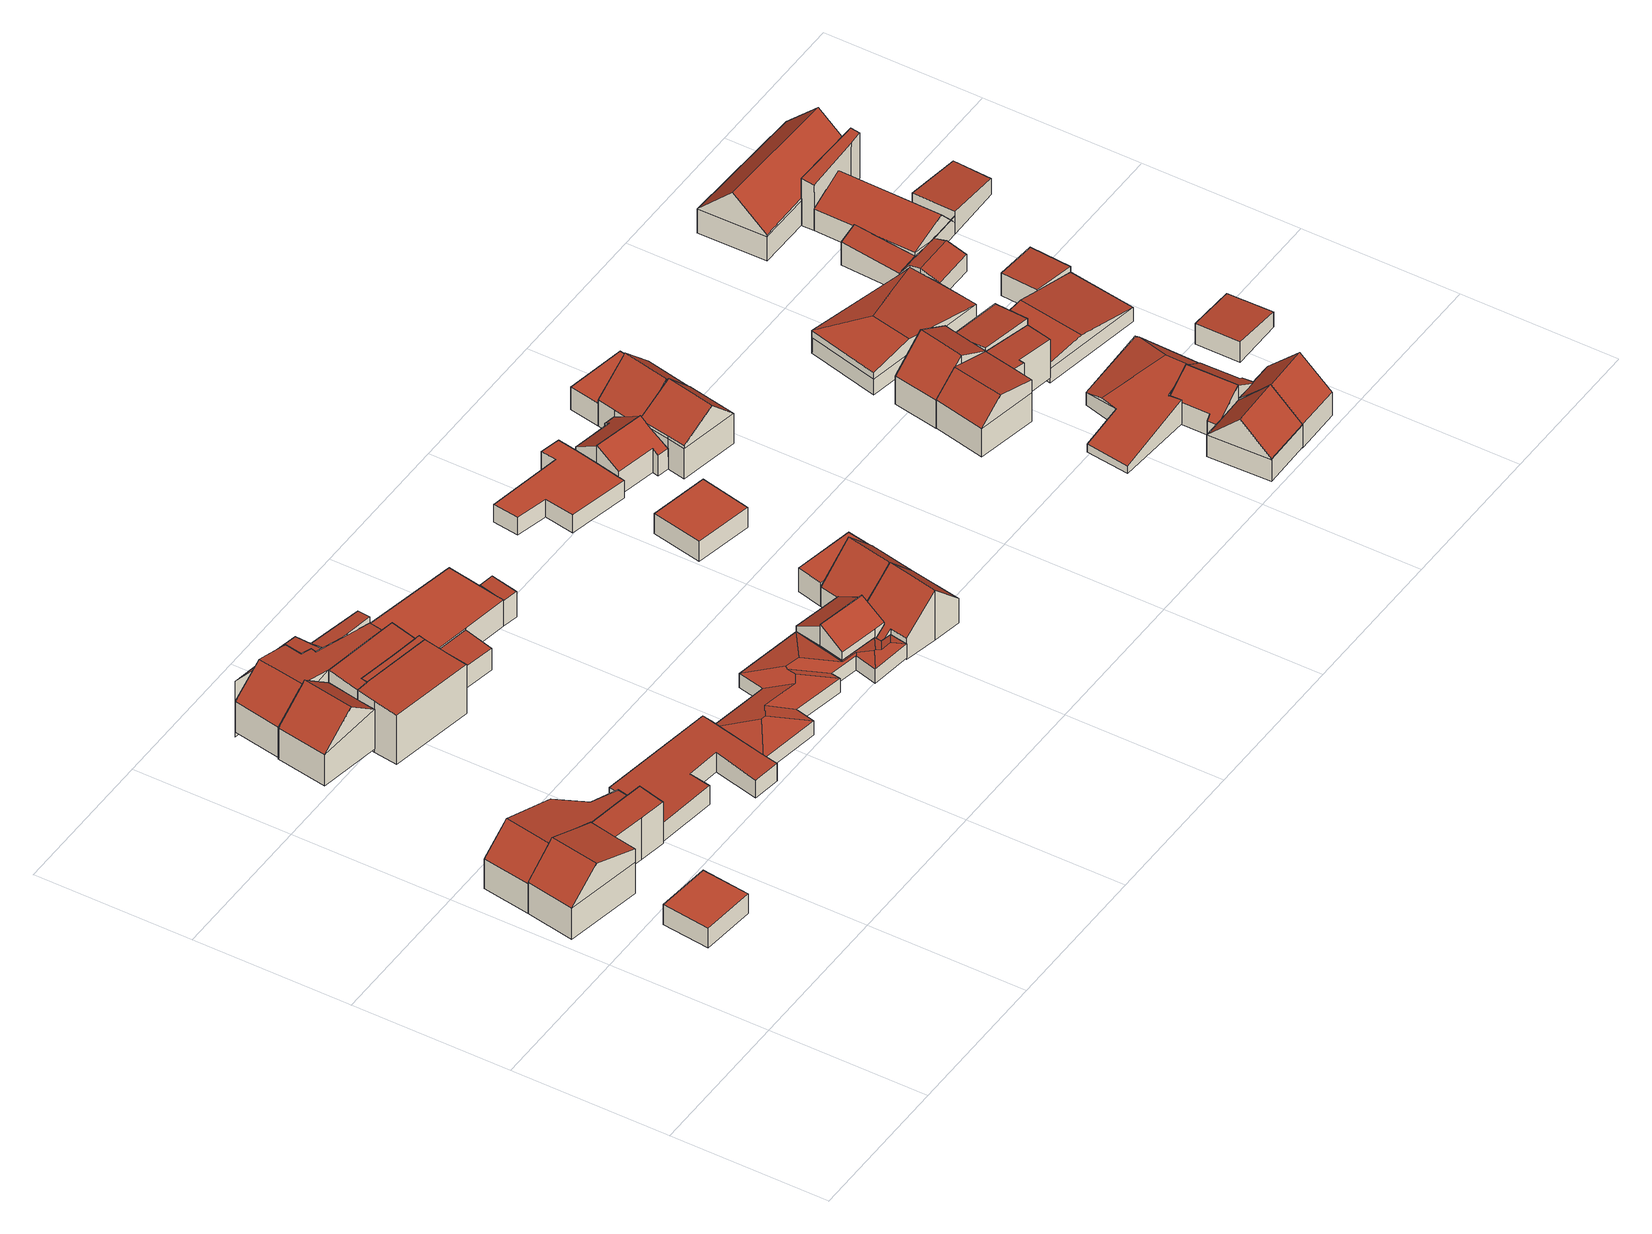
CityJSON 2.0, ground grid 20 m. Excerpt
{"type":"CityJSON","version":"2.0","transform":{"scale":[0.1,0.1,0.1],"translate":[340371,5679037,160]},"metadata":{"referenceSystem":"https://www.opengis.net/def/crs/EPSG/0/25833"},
"CityObjects":{
"building1":{"type":"Building","attributes":{"Dachtyp_tdc":"tdcPolyFlatRoof","Gemeindeschluessel":14729160,"Dachneigung":0,"QualitaetDacherkennung":90,"Geometrietyp2DReferenz":"3000","function":"31001_9998","roofType":"1000","measuredHeight":2.75},"geometry":[{"type":"MultiSurface","lod":"2","boundaries":[[[0,1,2,3]],[[1,4,5,2]],[[4,6,7,5]],[[6,0,3,7]],[[6,4,1,0]],[[3,2,5,7]]],"semantics":{"surfaces":[{"type":"WallSurface"},{"type":"RoofSurface"},{"type":"GroundSurface"}],"values":[0,0,0,0,1,2]}}]},
"building2":{"type":"Building","attributes":{"Gemeindeschluessel":14729160,"Geometrietyp2DReferenz":"3000","function":"31001_9998","roofType":"9999"},"children":["building2-1","building2-2"]},
"building2-1":{"type":"BuildingPart","attributes":{"Dachtyp_tdc":"tdcPolyFlatRoof","Dachneigung":5.33,"QualitaetDacherkennung":41,"Geometrietyp2DReferenz":"3000","roofType":"2100","measuredHeight":6.21},"parents":["building2"],"geometry":[{"type":"MultiSurface","lod":"2","boundaries":[[[8,9,10,11]],[[9,12,13,14,10]],[[15,16,17,18,19]],[[16,20,21,17]],[[20,8,11,21]],[[20,16,15,12,9,8]],[[11,10,14,18,17,21]],[[19,18,14,13]],[[19,13,12,15]]],"semantics":{"surfaces":[{"type":"WallSurface"},{"type":"RoofSurface"},{"type":"GroundSurface"},{"type":"ClosureSurface"}],"values":[0,0,0,0,0,1,2,3,3]}}]},
"building2-2":{"type":"BuildingPart","attributes":{"Dachtyp_tdc":"tdcGableRoof","Dachneigung":17.76,"QualitaetDacherkennung":78,"Geometrietyp2DReferenz":"3000","roofType":"3100","measuredHeight":8.27},"parents":["building2"],"geometry":[{"type":"MultiSurface","lod":"2","boundaries":[[[22,23,24,25]],[[23,19,18,24]],[[13,26,27,14]],[[26,28,29,27]],[[28,22,25,29]],[[28,30,31,22]],[[32,33,34,31,30,35]],[[13,12,32,35,26]],[[26,35,30,28]],[[23,34,33,15,19]],[[22,31,34,23]],[[25,24,18,14,27,29]],[[14,18,19,13]],[[12,15,33,32]],[[19,15,12,13]]],"semantics":{"surfaces":[{"type":"WallSurface"},{"type":"RoofSurface"},{"type":"GroundSurface"},{"type":"ClosureSurface"}],"values":[0,0,0,0,0,1,1,0,0,0,0,2,3,0,3]}}]},
"building3":{"type":"Building","attributes":{"Dachtyp_tdc":"tdcFreeFormRoof","Gemeindeschluessel":14729160,"Dachneigung":14.82,"QualitaetDacherkennung":30,"Geometrietyp2DReferenz":"3000","function":"31001_9998","roofType":"5000","measuredHeight":7.64},"geometry":[{"type":"MultiSurface","lod":"2","boundaries":[[[36,37,21,38]],[[37,39,17,21]],[[39,40,25,17]],[[40,41,42,25]],[[41,43,44,42]],[[43,45,46,44]],[[45,36,38,46]],[[47,48,41,40]],[[39,37,36,45,43,48,47]],[[43,41,48]],[[40,39,47]],[[38,21,17,25,42,44,46]]],"semantics":{"surfaces":[{"type":"WallSurface"},{"type":"RoofSurface"},{"type":"GroundSurface"}],"values":[0,0,0,0,0,0,0,1,1,0,0,2]}}]},
"building4":{"type":"Building","attributes":{"Gemeindeschluessel":14729160,"Geometrietyp2DReferenz":"3000","function":"31001_9998","roofType":"9999"},"children":["building4-1","building4-2"]},
"building4-1":{"type":"BuildingPart","attributes":{"Dachtyp_tdc":"tdcGableRoof","Dachneigung":44.02,"QualitaetDacherkennung":64,"Geometrietyp2DReferenz":"3000","roofType":"3100","measuredHeight":8.39},"parents":["building4"],"geometry":[{"type":"MultiSurface","lod":"2","boundaries":[[[49,50,51,52]],[[53,54,55,56]],[[54,57,58,55]],[[57,49,52,58]],[[57,59,60,49]],[[50,60,59,54,53]],[[54,59,57]],[[49,60,50]],[[52,51,56,55,58]],[[56,51,50,53]]],"semantics":{"surfaces":[{"type":"WallSurface"},{"type":"RoofSurface"},{"type":"GroundSurface"},{"type":"ClosureSurface"}],"values":[0,0,0,0,1,1,0,0,2,3]}}]},
"building4-2":{"type":"BuildingPart","attributes":{"Dachtyp_tdc":"tdcPolyFlatRoof","Dachneigung":5.13,"QualitaetDacherkennung":74,"Geometrietyp2DReferenz":"3000","roofType":"2100","measuredHeight":7.33},"parents":["building4"],"geometry":[{"type":"MultiSurface","lod":"2","boundaries":[[[61,62,63,64]],[[62,65,66,63]],[[65,67,68,66]],[[67,69,53,56,68]],[[70,71,72,51,50]],[[71,73,74,72]],[[73,61,64,74]],[[73,71,70,69,67,65,62,61]],[[64,63,66,68,56,51,72,74]],[[50,53,69,70]],[[50,51,56,53]]],"semantics":{"surfaces":[{"type":"WallSurface"},{"type":"RoofSurface"},{"type":"GroundSurface"},{"type":"ClosureSurface"}],"values":[0,0,0,0,0,0,0,1,2,0,3]}}]},
"building5":{"type":"Building","attributes":{"Dachtyp_tdc":"tdcPolyFlatRoof","Gemeindeschluessel":14729160,"Dachneigung":2.84,"QualitaetDacherkennung":63,"Geometrietyp2DReferenz":"3000","function":"31001_9998","roofType":"2100","measuredHeight":3.05},"geometry":[{"type":"MultiSurface","lod":"2","boundaries":[[[75,76,77,78]],[[76,79,80,77]],[[79,81,82,80]],[[81,83,84,82]],[[83,85,86,84]],[[85,87,88,86]],[[87,89,90,88]],[[89,91,92,90]],[[91,93,94,92]],[[93,95,96,94]],[[95,97,98,96]],[[97,75,78,98]],[[97,95,93,91,89,87,85,83,81,79,76,75]],[[78,77,80,82,84,86,88,90,92,94,96,98]]],"semantics":{"surfaces":[{"type":"WallSurface"},{"type":"RoofSurface"},{"type":"GroundSurface"}],"values":[0,0,0,0,0,0,0,0,0,0,0,0,1,2]}}]},
"building6":{"type":"Building","attributes":{"Dachtyp_tdc":"tdcFreeFormRoof","Gemeindeschluessel":14729160,"Dachneigung":10.55,"QualitaetDacherkennung":32,"Geometrietyp2DReferenz":"3000","function":"31001_9998","roofType":"5000","measuredHeight":7.9},"geometry":[{"type":"MultiSurface","lod":"2","boundaries":[[[99,100,101,102]],[[100,103,104,101]],[[103,105,106,104]],[[105,107,108,106]],[[107,109,110,108]],[[109,111,112,110]],[[111,70,113,112]],[[70,114,115,113]],[[114,116,117,115]],[[116,99,102,117]],[[118,119,116,114]],[[100,99,119,118,70,111,109,107,105,103]],[[114,70,118]],[[99,116,119]],[[102,101,104,106,108,110,112,113,115,117]]],"semantics":{"surfaces":[{"type":"WallSurface"},{"type":"RoofSurface"},{"type":"GroundSurface"}],"values":[0,0,0,0,0,0,0,0,0,0,1,1,0,0,2]}}]},
"building7":{"type":"Building","attributes":{"Gemeindeschluessel":14729160,"Geometrietyp2DReferenz":"3000","function":"31001_9998","roofType":"9999"},"children":["building7-1","building7-2","building7-3","building7-4","building7-5","building7-6","building7-7"]},
"building7-1":{"type":"BuildingPart","attributes":{"Dachtyp_tdc":"tdcPolyFlatRoof","Dachneigung":6.58,"QualitaetDacherkennung":58,"Geometrietyp2DReferenz":"3000","roofType":"2100","measuredHeight":6.92},"parents":["building7"],"geometry":[{"type":"MultiSurface","lod":"2","boundaries":[[[120,121,122,123,124]],[[125,126,127,128,129]],[[126,130,131,127]],[[130,132,133,134,131]],[[135,132,130,126,125,120,124]],[[123,122,128,127,131,134,136]],[[129,121,120,125]],[[129,128,122,121]],[[135,137,133,132]],[[137,136,134,133]],[[124,137,135]],[[124,123,136,137]]],"semantics":{"surfaces":[{"type":"WallSurface"},{"type":"RoofSurface"},{"type":"GroundSurface"},{"type":"ClosureSurface"}],"values":[0,0,0,0,1,2,0,3,0,3,0,3]}}]},
"building7-2":{"type":"BuildingPart","attributes":{"Dachtyp_tdc":"tdcPolyFlatRoof","Dachneigung":4.83,"QualitaetDacherkennung":61,"Geometrietyp2DReferenz":"3000","roofType":"2100","measuredHeight":7.5},"parents":["building7"],"geometry":[{"type":"MultiSurface","lod":"2","boundaries":[[[138,139,140,141]],[[139,142,143,140]],[[142,69,144,143]],[[69,67,145,144]],[[146,138,141,147,148]],[[146,149,67,69,142,139,138]],[[141,140,143,144,145,150,147]],[[149,151,150,145,67]],[[146,148,151,149]],[[148,147,150,151]]],"semantics":{"surfaces":[{"type":"WallSurface"},{"type":"RoofSurface"},{"type":"GroundSurface"},{"type":"ClosureSurface"}],"values":[0,0,0,0,0,1,2,3,0,3]}}]},
"building7-3":{"type":"BuildingPart","attributes":{"Dachtyp_tdc":"tdcPolyFlatRoof","Dachneigung":7.62,"QualitaetDacherkennung":48,"Geometrietyp2DReferenz":"3000","roofType":"2100","measuredHeight":7.6},"parents":["building7"],"geometry":[{"type":"MultiSurface","lod":"2","boundaries":[[[67,65,152,145]],[[65,62,153,152]],[[62,61,154,153]],[[61,155,154]],[[156,157,158,159]],[[149,156,61,62,65,67]],[[145,152,153,154,158,150]],[[159,155,61,156]],[[159,158,154,155]],[[149,151,157,156]],[[158,157,151,150]],[[145,150,151,149,67]]],"semantics":{"surfaces":[{"type":"WallSurface"},{"type":"RoofSurface"},{"type":"GroundSurface"},{"type":"ClosureSurface"}],"values":[0,0,0,0,0,1,2,0,3,0,3,3]}}]},
"building7-4":{"type":"BuildingPart","attributes":{"Dachtyp_tdc":"tdcPolyFlatRoof","Dachneigung":6.28,"QualitaetDacherkennung":77,"Geometrietyp2DReferenz":"3000","roofType":"2100","measuredHeight":3.56},"parents":["building7"],"geometry":[{"type":"MultiSurface","lod":"2","boundaries":[[[160,148,147,161]],[[162,160,161,163]],[[162,157,151,148,160]],[[161,147,150,158,163]],[[150,147,148,151]],[[158,150,151,157]],[[163,158,157,162]]],"semantics":{"surfaces":[{"type":"WallSurface"},{"type":"RoofSurface"},{"type":"GroundSurface"},{"type":"ClosureSurface"}],"values":[0,0,1,2,3,3,3]}}]},
"building7-5":{"type":"BuildingPart","attributes":{"Dachtyp_tdc":"tdcPolyFlatRoof","Dachneigung":6.47,"QualitaetDacherkennung":75,"Geometrietyp2DReferenz":"3000","roofType":"2100","measuredHeight":7.93},"parents":["building7"],"geometry":[{"type":"MultiSurface","lod":"2","boundaries":[[[133,164,165,134]],[[164,166,167,165]],[[166,168,169,167]],[[168,170,171,169]],[[170,172,173,171]],[[172,174,175,173]],[[174,176,177,175]],[[176,124,123,177]],[[124,176,174,172,170,168,166,164,133,137]],[[136,134,165,167,169,171,173,175,177,123]],[[134,136,137,133]],[[137,136,123,124]]],"semantics":{"surfaces":[{"type":"WallSurface"},{"type":"RoofSurface"},{"type":"GroundSurface"},{"type":"ClosureSurface"}],"values":[0,0,0,0,0,0,0,0,1,2,3,3]}}]},
"building7-6":{"type":"BuildingPart","attributes":{"Dachtyp_tdc":"tdcPolyFlatRoof","Dachneigung":4.27,"QualitaetDacherkennung":68,"Geometrietyp2DReferenz":"3000","roofType":"2100","measuredHeight":3.88},"parents":["building7"],"geometry":[{"type":"MultiSurface","lod":"2","boundaries":[[[178,179,180,181]],[[182,183,184,185,186]],[[183,178,181,184]],[[183,182,187,179,178]],[[181,180,185,184]],[[186,187,182]],[[185,180,179,187,186]]],"semantics":{"surfaces":[{"type":"WallSurface"},{"type":"RoofSurface"},{"type":"GroundSurface"},{"type":"ClosureSurface"}],"values":[0,0,0,1,2,0,3]}}]},
"building7-7":{"type":"BuildingPart","attributes":{"Dachtyp_tdc":"tdcPolyFlatRoof","Dachneigung":0,"QualitaetDacherkennung":77,"Geometrietyp2DReferenz":"3000","roofType":"1000","measuredHeight":3.71},"parents":["building7"],"geometry":[{"type":"MultiSurface","lod":"2","boundaries":[[[155,188,189,154]],[[188,129,128,189]],[[121,190,191,122]],[[190,186,185,191]],[[192,180,179]],[[192,193,163,180]],[[193,162,163]],[[159,193,192,187,186,190,121,129,188,155]],[[189,128,122,191,185,180,163,158,154]],[[122,128,129,121]],[[179,187,192]],[[180,185,186,187,179]],[[157,162,193,159]],[[157,158,163,162]],[[154,158,157,159,155]]],"semantics":{"surfaces":[{"type":"WallSurface"},{"type":"RoofSurface"},{"type":"GroundSurface"},{"type":"ClosureSurface"}],"values":[0,0,0,0,0,0,0,1,2,3,0,3,0,3,3]}}]},
"building8":{"type":"Building","attributes":{"Dachtyp_tdc":"tdcFreeFormRoof","Gemeindeschluessel":14729160,"Dachneigung":13.26,"QualitaetDacherkennung":40,"Geometrietyp2DReferenz":"3000","function":"31001_9998","roofType":"5000","measuredHeight":2.98},"geometry":[{"type":"MultiSurface","lod":"2","boundaries":[[[194,195,196,197]],[[195,198,199,196]],[[198,200,201,199]],[[200,202,203,201]],[[202,204,205,203]],[[204,206,207,205]],[[206,208,209,207]],[[208,210,211,209]],[[210,212,213,211]],[[212,214,215,213]],[[214,216,217,215]],[[216,218,219,217]],[[218,220,90,219]],[[220,221,88,90]],[[221,222,223,88]],[[222,224,225,223]],[[224,194,197,225]],[[226,227,228,229,224,222]],[[230,231,232,226,222,221]],[[230,221,220]],[[231,230,220,218]],[[232,231,218,216]],[[227,226,232,216,214]],[[228,227,214,212]],[[233,234,235,229,228,212,210]],[[236,233,210,208]],[[237,238,239,236,208,206]],[[237,206,204]],[[238,237,204,202]],[[239,238,202,200]],[[234,233,236,239,200,198]],[[195,234,198]],[[194,234,195]],[[234,194,235]],[[229,235,194,224]],[[197,196,199,201,203,205,207,209,211,213,215,217,219,90,88,223,225]]],"semantics":{"surfaces":[{"type":"WallSurface"},{"type":"RoofSurface"},{"type":"GroundSurface"}],"values":[0,0,0,0,0,0,0,0,0,0,0,0,0,0,0,0,0,1,1,1,1,1,1,1,1,1,1,1,1,1,1,1,1,1,1,2]}}]},
"building9":{"type":"Building","attributes":{"Gemeindeschluessel":14729160,"Geometrietyp2DReferenz":"3000","function":"31001_9998","roofType":"9999"},"children":["building9-1","building9-2"]},
"building9-1":{"type":"BuildingPart","attributes":{"Dachtyp_tdc":"tdcGableRoof","Dachneigung":41.88,"QualitaetDacherkennung":75,"Geometrietyp2DReferenz":"3000","roofType":"3100","measuredHeight":7.04},"parents":["building9"],"geometry":[{"type":"MultiSurface","lod":"2","boundaries":[[[240,241,242,243]],[[244,245,246,247]],[[245,248,249,246]],[[248,250,251,249]],[[250,252,253,251]],[[252,254,255,253]],[[254,256,257,255]],[[256,240,243,257]],[[252,250,248,245]],[[245,244,258,241,240,256,254,252]],[[243,242,259,247,246,249,251,253,255,257]],[[259,242,241,258]],[[247,259,258,244]]],"semantics":{"surfaces":[{"type":"WallSurface"},{"type":"RoofSurface"},{"type":"GroundSurface"},{"type":"ClosureSurface"}],"values":[0,0,0,0,0,0,0,0,1,1,2,3,3]}}]},
"building9-2":{"type":"BuildingPart","attributes":{"Dachtyp_tdc":"tdcPolyFlatRoof","Dachneigung":32.07,"QualitaetDacherkennung":76,"Geometrietyp2DReferenz":"3000","roofType":"2100","measuredHeight":5.32},"parents":["building9"],"geometry":[{"type":"MultiSurface","lod":"2","boundaries":[[[260,261,262,242,241]],[[261,263,264,262]],[[263,265,244,247,264]],[[263,261,260,266,265]],[[247,259,242,262,264]],[[266,258,244,265]],[[258,259,247,244]],[[241,258,266,260]],[[241,242,259,258]]],"semantics":{"surfaces":[{"type":"WallSurface"},{"type":"RoofSurface"},{"type":"GroundSurface"},{"type":"ClosureSurface"}],"values":[0,0,0,1,2,0,3,0,3]}}]},
"building10":{"type":"Building","attributes":{"Gemeindeschluessel":14729160,"Geometrietyp2DReferenz":"3000","function":"31001_9998","roofType":"9999"},"children":["building10-1","building10-2"]},
"building10-1":{"type":"BuildingPart","attributes":{"Dachtyp_tdc":"tdcGableRoof","Dachneigung":44.25,"QualitaetDacherkennung":77,"Geometrietyp2DReferenz":"3000","roofType":"3100","measuredHeight":7.13},"parents":["building10"],"geometry":[{"type":"MultiSurface","lod":"2","boundaries":[[[267,268,269,270]],[[268,271,272,269]],[[271,273,274,272]],[[273,248,249,274]],[[248,275,276,249]],[[275,277,247,276]],[[275,248,273,271]],[[271,268,267,277,275]],[[269,272,274,249,276,247,270]],[[267,270,247,277]]],"semantics":{"surfaces":[{"type":"WallSurface"},{"type":"RoofSurface"},{"type":"GroundSurface"},{"type":"ClosureSurface"}],"values":[0,0,0,0,0,0,1,1,2,3]}}]},
"building10-2":{"type":"BuildingPart","attributes":{"Dachtyp_tdc":"tdcPolyFlatRoof","Dachneigung":30.55,"QualitaetDacherkennung":75,"Geometrietyp2DReferenz":"3000","roofType":"2100","measuredHeight":5.05},"parents":["building10"],"geometry":[{"type":"MultiSurface","lod":"2","boundaries":[[[278,279,280,264]],[[279,281,270,280]],[[281,267,270]],[[282,278,264,247,277]],[[282,281,279,278]],[[264,280,270,247]],[[277,267,281,282]],[[277,247,270,267]]],"semantics":{"surfaces":[{"type":"WallSurface"},{"type":"RoofSurface"},{"type":"GroundSurface"},{"type":"ClosureSurface"}],"values":[0,0,0,0,1,2,0,3]}}]},
"building11":{"type":"Building","attributes":{"Dachtyp_tdc":"tdcPolyFlatRoof","Gemeindeschluessel":14729160,"Dachneigung":0,"QualitaetDacherkennung":69,"Geometrietyp2DReferenz":"3000","function":"31001_9998","roofType":"1000","measuredHeight":3.39},"geometry":[{"type":"MultiSurface","lod":"2","boundaries":[[[283,284,274,285]],[[284,286,269,274]],[[286,287,288,269]],[[287,283,285,288]],[[287,286,284,283]],[[285,274,269,288]]],"semantics":{"surfaces":[{"type":"WallSurface"},{"type":"RoofSurface"},{"type":"GroundSurface"}],"values":[0,0,0,0,1,2]}}]},
"building12":{"type":"Building","attributes":{"Dachtyp_tdc":"tdcPolyFlatRoof","Gemeindeschluessel":14729160,"Dachneigung":0,"QualitaetDacherkennung":88,"Geometrietyp2DReferenz":"3000","function":"31001_9998","roofType":"1000","measuredHeight":2.51},"geometry":[{"type":"MultiSurface","lod":"2","boundaries":[[[289,290,291,292]],[[290,293,294,291]],[[293,295,296,294]],[[295,297,298,296]],[[297,299,300,298]],[[299,301,302,300]],[[301,303,304,302]],[[303,305,306,304]],[[305,307,308,306]],[[307,309,310,308]],[[309,289,292,310]],[[309,307,305,303,301,299,297,295,293,290,289]],[[292,291,294,296,298,300,302,304,306,308,310]]],"semantics":{"surfaces":[{"type":"WallSurface"},{"type":"RoofSurface"},{"type":"GroundSurface"}],"values":[0,0,0,0,0,0,0,0,0,0,0,1,2]}}]},
"building13":{"type":"Building","attributes":{"Dachtyp_tdc":"tdcPolyFlatRoof","Gemeindeschluessel":14729160,"Dachneigung":0,"QualitaetDacherkennung":84,"Geometrietyp2DReferenz":"3000","function":"31001_9998","roofType":"1000","measuredHeight":2.81},"geometry":[{"type":"MultiSurface","lod":"2","boundaries":[[[311,312,313,314]],[[312,315,316,313]],[[315,317,318,316]],[[317,311,314,318]],[[317,315,312,311]],[[314,313,316,318]]],"semantics":{"surfaces":[{"type":"WallSurface"},{"type":"RoofSurface"},{"type":"GroundSurface"}],"values":[0,0,0,0,1,2]}}]},
"building14":{"type":"Building","attributes":{"Gemeindeschluessel":14729160,"Geometrietyp2DReferenz":"3000","function":"31001_9998","roofType":"9999"},"children":["building14-1","building14-2"]},
"building14-1":{"type":"BuildingPart","attributes":{"Dachtyp_tdc":"tdcGableRoof","Dachneigung":33.49,"QualitaetDacherkennung":71,"Geometrietyp2DReferenz":"3000","roofType":"3100","measuredHeight":7.57},"parents":["building14"],"geometry":[{"type":"MultiSurface","lod":"2","boundaries":[[[319,320,321,322]],[[320,323,324,321]],[[323,325,324]],[[326,327,328,329]],[[327,319,322,328]],[[327,330,331,319]],[[332,333,331,330,334,335]],[[326,334,330,327]],[[320,333,332,323]],[[319,331,333,320]],[[322,321,324,329,328]],[[336,325,323]],[[329,324,325,336,326]],[[336,323,332,335]],[[326,336,335,334]]],"semantics":{"surfaces":[{"type":"WallSurface"},{"type":"RoofSurface"},{"type":"GroundSurface"},{"type":"ClosureSurface"}],"values":[0,0,0,0,0,1,1,0,0,0,2,0,3,0,3]}}]},
"building14-2":{"type":"BuildingPart","attributes":{"Dachtyp_tdc":"tdcPolyFlatRoof","Dachneigung":29.21,"QualitaetDacherkennung":66,"Geometrietyp2DReferenz":"3000","roofType":"2100","measuredHeight":5.2},"parents":["building14"],"geometry":[{"type":"MultiSurface","lod":"2","boundaries":[[[325,337,338,324]],[[337,339,340,338]],[[339,341,342,340]],[[341,343,344,342]],[[343,345,334,326,329,344]],[[343,341,339,337,325,336,335,345]],[[329,324,338,340,342,344]],[[335,334,345]],[[325,324,329,326,336]],[[336,326,334,335]]],"semantics":{"surfaces":[{"type":"WallSurface"},{"type":"RoofSurface"},{"type":"GroundSurface"},{"type":"ClosureSurface"}],"values":[0,0,0,0,0,1,2,0,3,3]}}]},
"building15":{"type":"Building","attributes":{"Gemeindeschluessel":14729160,"Geometrietyp2DReferenz":"3000","function":"31001_9998","roofType":"9999"},"children":["building15-1","building15-2"]},
"building15-1":{"type":"BuildingPart","attributes":{"Dachtyp_tdc":"tdcPolyFlatRoof","Dachneigung":32.49,"QualitaetDacherkennung":72,"Geometrietyp2DReferenz":"3000","roofType":"2100","measuredHeight":5.06},"parents":["building15"],"geometry":[{"type":"MultiSurface","lod":"2","boundaries":[[[346,347,348,349,329,344]],[[350,351,347,346]],[[351,352,348,347]],[[352,353,349,348]],[[354,355,344,329,356]],[[355,350,346,344]],[[355,354,357,353,352,351,350]],[[356,357,354]],[[329,349,353,357,356]]],"semantics":{"surfaces":[{"type":"GroundSurface"},{"type":"WallSurface"},{"type":"RoofSurface"},{"type":"ClosureSurface"}],"values":[0,1,1,1,1,1,2,1,3]}}]},
"building15-2":{"type":"BuildingPart","attributes":{"Dachtyp_tdc":"tdcGableRoof","Dachneigung":43.58,"QualitaetDacherkennung":80,"Geometrietyp2DReferenz":"3000","roofType":"3100","measuredHeight":7.71},"parents":["building15"],"geometry":[{"type":"MultiSurface","lod":"2","boundaries":[[[358,359,360,361,362]],[[359,363,364,360]],[[363,365,328,364]],[[365,356,329,328]],[[356,366,367,359,358,357]],[[365,363,367,366]],[[365,366,356]],[[359,367,363]],[[361,360,364,328,329]],[[362,357,358]],[[361,329,356,357,362]]],"semantics":{"surfaces":[{"type":"WallSurface"},{"type":"RoofSurface"},{"type":"GroundSurface"},{"type":"ClosureSurface"}],"values":[0,0,0,0,1,1,0,0,2,0,3]}}]},
"building16":{"type":"Building","attributes":{"Dachtyp_tdc":"tdcPolyFlatRoof","Gemeindeschluessel":14729160,"Dachneigung":0,"QualitaetDacherkennung":75,"Geometrietyp2DReferenz":"3000","function":"31001_9998","roofType":"1000","measuredHeight":3.14},"geometry":[{"type":"MultiSurface","lod":"2","boundaries":[[[368,369,364,370]],[[369,371,360,364]],[[371,372,373,360]],[[372,368,370,373]],[[372,371,369,368]],[[370,364,360,373]]],"semantics":{"surfaces":[{"type":"WallSurface"},{"type":"RoofSurface"},{"type":"GroundSurface"}],"values":[0,0,0,0,1,2]}}]},
"building17":{"type":"Building","attributes":{"Gemeindeschluessel":14729160,"Geometrietyp2DReferenz":"3000","function":"31001_9998","roofType":"9999"},"children":["building17-1","building17-2"]},
"building17-1":{"type":"BuildingPart","attributes":{"Dachtyp_tdc":"tdcGableRoof","Dachneigung":11.69,"QualitaetDacherkennung":55,"Geometrietyp2DReferenz":"3000","roofType":"3100","measuredHeight":6.86},"parents":["building17"],"geometry":[{"type":"MultiSurface","lod":"2","boundaries":[[[374,375,376,377]],[[375,378,379,376]],[[378,380,381,379]],[[380,382,383,381]],[[384,385,386,387,388]],[[380,378,386,385]],[[374,388,387,375]],[[375,387,386,378]],[[380,385,384,382]],[[377,376,379,381,383]],[[377,383,382,374]],[[382,384,388,374]]],"semantics":{"surfaces":[{"type":"WallSurface"},{"type":"RoofSurface"},{"type":"GroundSurface"},{"type":"ClosureSurface"}],"values":[0,0,0,0,1,1,0,0,0,2,3,3]}}]},
"building17-2":{"type":"BuildingPart","attributes":{"Dachtyp_tdc":"tdcPolyFlatRoof","Dachneigung":4.07,"QualitaetDacherkennung":61,"Geometrietyp2DReferenz":"3000","roofType":"2100","measuredHeight":5.92},"parents":["building17"],"geometry":[{"type":"MultiSurface","lod":"2","boundaries":[[[389,390,383,382,384]],[[389,391,392,390]],[[391,393,394,392]],[[393,395,396,394]],[[395,388,374,377,396]],[[388,395,393,391,389,384]],[[383,390,392,394,396,377]],[[382,383,377,374]],[[382,374,388,384]]],"semantics":{"surfaces":[{"type":"WallSurface"},{"type":"RoofSurface"},{"type":"GroundSurface"},{"type":"ClosureSurface"}],"values":[0,0,0,0,0,1,2,3,3]}}]},
"building18":{"type":"Building","attributes":{"Gemeindeschluessel":14729160,"Geometrietyp2DReferenz":"3000","function":"31001_9998","roofType":"9999"},"children":["building18-1","building18-2"]},
"building18-1":{"type":"BuildingPart","attributes":{"Dachtyp_tdc":"tdcGableRoof","Dachneigung":45.01,"QualitaetDacherkennung":86,"Geometrietyp2DReferenz":"3000","roofType":"3100","measuredHeight":7.17},"parents":["building18"],"geometry":[{"type":"MultiSurface","lod":"2","boundaries":[[[397,398,399,400]],[[398,401,402,399]],[[401,403,402]],[[404,405,406,407]],[[405,397,400,406]],[[408,409,410,411]],[[401,398,410,409,404,412]],[[397,411,410,398]],[[405,408,411,397]],[[404,409,408,405]],[[400,399,402,407,406]],[[412,403,401]],[[407,402,403,412,404]]],"semantics":{"surfaces":[{"type":"WallSurface"},{"type":"RoofSurface"},{"type":"GroundSurface"},{"type":"ClosureSurface"}],"values":[0,0,0,0,0,1,1,0,0,0,2,0,3]}}]},
"building18-2":{"type":"BuildingPart","attributes":{"Dachtyp_tdc":"tdcPolyFlatRoof","Dachneigung":31.59,"QualitaetDacherkennung":97,"Geometrietyp2DReferenz":"3000","roofType":"2100","measuredHeight":5.29},"parents":["building18"],"geometry":[{"type":"MultiSurface","lod":"2","boundaries":[[[403,413,414,402]],[[413,415,416,414]],[[415,417,418,416]],[[417,419,420,418]],[[419,421,422,420]],[[421,423,404,407,422]],[[423,421,419,417,415,413,403,412]],[[402,414,416,418,420,422,407]],[[412,404,423]],[[403,402,407,404,412]]],"semantics":{"surfaces":[{"type":"WallSurface"},{"type":"RoofSurface"},{"type":"GroundSurface"},{"type":"ClosureSurface"}],"values":[0,0,0,0,0,0,1,2,0,3]}}]},
"building19":{"type":"Building","attributes":{"Gemeindeschluessel":14729160,"Geometrietyp2DReferenz":"3000","function":"31001_9998","roofType":"9999"},"children":["building19-1","building19-2"]},
"building19-1":{"type":"BuildingPart","attributes":{"Dachtyp_tdc":"tdcGableRoof","Dachneigung":43.84,"QualitaetDacherkennung":82,"Geometrietyp2DReferenz":"3000","roofType":"3100","measuredHeight":7.86},"parents":["building19"],"geometry":[{"type":"MultiSurface","lod":"2","boundaries":[[[424,425,426,427]],[[425,428,429,426]],[[428,430,431,429]],[[430,432,433,431]],[[432,434,435,433]],[[434,436,437,435]],[[436,438,437]],[[432,430,428,425]],[[425,424,439,436,434,432]],[[427,426,429,431,433,435,437]],[[439,438,436]],[[427,437,438,439,424]]],"semantics":{"surfaces":[{"type":"WallSurface"},{"type":"RoofSurface"},{"type":"GroundSurface"},{"type":"ClosureSurface"}],"values":[0,0,0,0,0,0,0,1,1,2,0,3]}}]},
"building19-2":{"type":"BuildingPart","attributes":{"Dachtyp_tdc":"tdcPolyFlatRoof","Dachneigung":8.46,"QualitaetDacherkennung":78,"Geometrietyp2DReferenz":"3000","roofType":"2100","measuredHeight":6.47},"parents":["building19"],"geometry":[{"type":"MultiSurface","lod":"2","boundaries":[[[438,440,441,437]],[[440,442,443,441]],[[442,444,445,443]],[[444,446,424,427,445]],[[444,442,440,438,439,446]],[[427,437,441,443,445]],[[439,424,446]],[[438,437,427,424,439]]],"semantics":{"surfaces":[{"type":"WallSurface"},{"type":"RoofSurface"},{"type":"GroundSurface"},{"type":"ClosureSurface"}],"values":[0,0,0,0,1,2,0,3]}}]},
"building20":{"type":"Building","attributes":{"Dachtyp_tdc":"tdcFreeFormRoof","Gemeindeschluessel":14729160,"Dachneigung":13.57,"QualitaetDacherkennung":27,"Geometrietyp2DReferenz":"3000","function":"31001_9998","roofType":"5000","measuredHeight":4.39},"geometry":[{"type":"MultiSurface","lod":"2","boundaries":[[[447,448,449,450]],[[448,451,452,449]],[[451,453,454,452]],[[453,455,456,454]],[[455,457,458,456]],[[457,459,460,458]],[[459,461,462,460]],[[461,447,450,462]],[[463,464,457,455,465]],[[447,461,466,463,465,453,451,448]],[[459,464,463,466]],[[459,457,464]],[[461,459,466]],[[455,453,465]],[[450,449,452,454,456,458,460,462]]],"semantics":{"surfaces":[{"type":"WallSurface"},{"type":"RoofSurface"},{"type":"GroundSurface"}],"values":[0,0,0,0,0,0,0,0,1,1,1,0,0,0,2]}}]},
"building21":{"type":"Building","attributes":{"Gemeindeschluessel":14729160,"Geometrietyp2DReferenz":"3000","function":"31001_9998","roofType":"9999"},"children":["building21-1","building21-2"]},
"building21-1":{"type":"BuildingPart","attributes":{"Dachtyp_tdc":"tdcPolyFlatRoof","Dachneigung":32.69,"QualitaetDacherkennung":97,"Geometrietyp2DReferenz":"3000","roofType":"2100","measuredHeight":5.22},"parents":["building21"],"geometry":[{"type":"MultiSurface","lod":"2","boundaries":[[[467,468,469,470]],[[468,471,472,469]],[[471,473,474,472]],[[475,476,477,478,479]],[[476,467,470,477]],[[476,475,480,473,471,468,467]],[[470,469,472,474,478,477]],[[479,480,475]],[[478,474,473,480,479]]],"semantics":{"surfaces":[{"type":"WallSurface"},{"type":"RoofSurface"},{"type":"GroundSurface"},{"type":"ClosureSurface"}],"values":[0,0,0,0,0,1,2,0,3]}}]},
"building21-2":{"type":"BuildingPart","attributes":{"Dachtyp_tdc":"tdcGableRoof","Dachneigung":44.75,"QualitaetDacherkennung":88,"Geometrietyp2DReferenz":"3000","roofType":"3100","measuredHeight":7.13},"parents":["building21"],"geometry":[{"type":"MultiSurface","lod":"2","boundaries":[[[408,479,478,481]],[[482,483,484,474,473]],[[483,485,486,484]],[[485,408,481,486]],[[485,487,488,408]],[[479,488,487,483,482,480]],[[483,487,485]],[[408,488,479]],[[481,478,474,484,486]],[[473,480,482]],[[474,478,479,480,473]]],"semantics":{"surfaces":[{"type":"WallSurface"},{"type":"RoofSurface"},{"type":"GroundSurface"},{"type":"ClosureSurface"}],"values":[0,0,0,0,1,1,0,0,2,0,3]}}]},
"building22":{"type":"Building","attributes":{"Dachtyp_tdc":"tdcFreeFormRoof","Gemeindeschluessel":14729160,"Dachneigung":10.88,"QualitaetDacherkennung":48,"Geometrietyp2DReferenz":"3000","function":"31001_9998","roofType":"5000","measuredHeight":3.59},"geometry":[{"type":"MultiSurface","lod":"2","boundaries":[[[489,490,491,492]],[[490,493,494,491]],[[493,495,496,494]],[[495,497,498,496]],[[497,499,500,498]],[[499,501,502,500]],[[501,503,504,502]],[[503,489,492,504]],[[503,505,506,507,489]],[[508,509,510,511,512,507,506]],[[489,507,512,490]],[[490,512,511,493]],[[493,511,510,495]],[[495,510,509,497]],[[497,509,508,499]],[[499,508,506,505,501]],[[501,505,503]],[[492,491,494,496,498,500,502,504]]],"semantics":{"surfaces":[{"type":"WallSurface"},{"type":"RoofSurface"},{"type":"GroundSurface"}],"values":[0,0,0,0,0,0,0,0,1,1,0,0,0,0,0,0,0,2]}}]},
"building23":{"type":"Building","attributes":{"Dachtyp_tdc":"tdcPolyFlatRoof","Gemeindeschluessel":14729160,"Dachneigung":6.18,"QualitaetDacherkennung":90,"Geometrietyp2DReferenz":"3000","function":"31001_9998","roofType":"2100","measuredHeight":2.96},"geometry":[{"type":"MultiSurface","lod":"2","boundaries":[[[513,514,515,516]],[[514,517,518,515]],[[517,519,520,518]],[[519,513,516,520]],[[519,517,514,513]],[[516,515,518,520]]],"semantics":{"surfaces":[{"type":"WallSurface"},{"type":"RoofSurface"},{"type":"GroundSurface"}],"values":[0,0,0,0,1,2]}}]},
"building24":{"type":"Building","attributes":{"Gemeindeschluessel":14729160,"Geometrietyp2DReferenz":"3000","function":"31001_9998","roofType":"9999"},"children":["building24-1","building24-2","building24-3","building24-4","building24-5","building24-6","building24-7"]},
"building24-1":{"type":"BuildingPart","attributes":{"Dachtyp_tdc":"tdcPolyFlatRoof","Dachneigung":7.43,"QualitaetDacherkennung":74,"Geometrietyp2DReferenz":"3000","roofType":"2100","measuredHeight":3.2},"parents":["building24"],"geometry":[{"type":"MultiSurface","lod":"2","boundaries":[[[521,522,523,524]],[[522,525,526,523]],[[527,521,524,528,529]],[[527,525,522,521]],[[524,523,526,530,528]],[[529,531,530,526,525,527]],[[528,530,531,529]]],"semantics":{"surfaces":[{"type":"WallSurface"},{"type":"RoofSurface"},{"type":"GroundSurface"},{"type":"ClosureSurface"}],"values":[0,0,0,1,2,0,3]}}]},
"building24-2":{"type":"BuildingPart","attributes":{"Dachtyp_tdc":"tdcGableRoof","Dachneigung":44.47,"QualitaetDacherkennung":55,"Geometrietyp2DReferenz":"3000","roofType":"3100","measuredHeight":7.67},"parents":["building24"],"geometry":[{"type":"MultiSurface","lod":"2","boundaries":[[[532,533,534,535]],[[536,537,538,539]],[[537,540,541,538]],[[540,532,535,541]],[[542,540,543,544]],[[545,546,547,544,543]],[[532,542,544,547,533]],[[536,546,545,537]],[[537,545,543,540]],[[540,542,532]],[[535,534,539,538,541]],[[539,534,533,536]],[[533,547,546,536]]],"semantics":{"surfaces":[{"type":"WallSurface"},{"type":"RoofSurface"},{"type":"GroundSurface"},{"type":"ClosureSurface"}],"values":[0,0,0,0,1,1,0,0,0,0,2,3,3]}}]},
"building24-3":{"type":"BuildingPart","attributes":{"Dachtyp_tdc":"tdcHipAndGableRoof","Dachneigung":10.53,"QualitaetDacherkennung":32,"Geometrietyp2DReferenz":"3000","roofType":"5000","measuredHeight":4.14},"parents":["building24"],"geometry":[{"type":"MultiSurface","lod":"2","boundaries":[[[548,549,550,551]],[[552,553,554,555]],[[553,556,557,554]],[[556,548,551,557]],[[558,559,560,561]],[[562,563,561,560]],[[564,558,561,563,553]],[[552,564,553]],[[565,558,564,552,566]],[[553,563,562,556]],[[556,562,560,548]],[[548,560,559,549]],[[549,559,558,565]],[[551,550,567,568,555,554,557]],[[567,550,549,565]],[[555,568,566,552]],[[568,567,565,566]]],"semantics":{"surfaces":[{"type":"WallSurface"},{"type":"RoofSurface"},{"type":"GroundSurface"},{"type":"ClosureSurface"}],"values":[0,0,0,0,1,1,1,0,0,0,0,0,0,2,3,3,3]}}]},
"building24-4":{"type":"BuildingPart","attributes":{"Dachtyp_tdc":"tdcGableRoof","Dachneigung":15.84,"QualitaetDacherkennung":9,"Geometrietyp2DReferenz":"3000","roofType":"3100","measuredHeight":4.53},"parents":["building24"],"geometry":[{"type":"MultiSurface","lod":"2","boundaries":[[[569,570,571,572,573,574]],[[531,529,575,574,573,576]],[[577,578,579,580,528,530]],[[569,579,578,570]],[[571,581,572]],[[570,578,577,582,581,571]],[[575,580,579,569]],[[528,580,575,529]],[[530,528,529,531]],[[582,583,572,581]],[[577,530,531,583,582]],[[575,569,574]],[[583,576,573,572]],[[531,576,583]]],"semantics":{"surfaces":[{"type":"RoofSurface"},{"type":"GroundSurface"},{"type":"WallSurface"},{"type":"ClosureSurface"}],"values":[0,0,1,2,2,3,3,2,3,2,3,3,2,3]}}]},
"building24-5":{"type":"BuildingPart","attributes":{"Dachtyp_tdc":"tdcGableRoof","Dachneigung":12.18,"QualitaetDacherkennung":64,"Geometrietyp2DReferenz":"3000","roofType":"3100","measuredHeight":2.94},"parents":["building24"],"geometry":[{"type":"MultiSurface","lod":"2","boundaries":[[[584,585,526,530,531]],[[585,586,587,526]],[[586,588,589,587]],[[588,590,591,589]],[[590,592,552,555,591]],[[593,592,590,588]],[[588,586,585,584,576,583,582,594,595,593]],[[577,530,526,587,589,591,555,568,567,550]],[[531,576,584]],[[530,577,582,583,531]],[[531,583,576]],[[566,552,592,593]],[[568,555,552,566]],[[595,565,566,593]],[[568,566,565,567]],[[594,549,565,595]],[[549,550,567,565]],[[577,550,549,594,582]]],"semantics":{"surfaces":[{"type":"WallSurface"},{"type":"RoofSurface"},{"type":"GroundSurface"},{"type":"ClosureSurface"}],"values":[0,0,0,0,0,1,1,2,0,3,3,0,3,0,3,0,3,3]}}]},
"building24-6":{"type":"BuildingPart","attributes":{"Dachtyp_tdc":"tdcPolyFlatRoof","Dachneigung":11.77,"QualitaetDacherkennung":59,"Geometrietyp2DReferenz":"3000","roofType":"2100","measuredHeight":6.7},"parents":["building24"],"geometry":[{"type":"MultiSurface","lod":"2","boundaries":[[[596,597,598,534,533,547]],[[597,599,575,580,598]],[[600,601,546,536,539,579,569]],[[601,600,599,597,596]],[[534,598,580,579,539]],[[600,569,574,575,599]],[[569,579,580,575]],[[569,575,574]],[[547,546,601,596]],[[533,534,539,536]],[[533,536,546,547]]],"semantics":{"surfaces":[{"type":"WallSurface"},{"type":"RoofSurface"},{"type":"GroundSurface"},{"type":"ClosureSurface"}],"values":[0,0,0,1,2,0,3,3,0,3,3]}}]},
"building24-7":{"type":"BuildingPart","attributes":{"Dachtyp_tdc":"tdcPolyFlatRoof","Dachneigung":4.93,"QualitaetDacherkennung":84,"Geometrietyp2DReferenz":"3000","roofType":"2100","measuredHeight":3.28},"parents":["building24"],"geometry":[{"type":"MultiSurface","lod":"2","boundaries":[[[602,603,604,550,594]],[[603,605,570,578,604]],[[581,571,605,603,602]],[[550,604,578,577]],[[571,570,605]],[[581,582,577,578,570,571]],[[594,582,581,602]],[[594,550,577,582]]],"semantics":{"surfaces":[{"type":"WallSurface"},{"type":"RoofSurface"},{"type":"GroundSurface"},{"type":"ClosureSurface"}],"values":[0,0,1,2,0,3,0,3]}}]},
"building25":{"type":"Building","attributes":{"Dachtyp_tdc":"tdcPolyFlatRoof","Gemeindeschluessel":14729160,"Dachneigung":3.71,"QualitaetDacherkennung":79,"Geometrietyp2DReferenz":"3000","function":"31001_9998","roofType":"2100","measuredHeight":3.16},"geometry":[{"type":"MultiSurface","lod":"2","boundaries":[[[606,607,608,609]],[[607,610,504,608]],[[610,611,502,504]],[[611,606,609,502]],[[611,610,607,606]],[[609,608,504,502]]],"semantics":{"surfaces":[{"type":"WallSurface"},{"type":"RoofSurface"},{"type":"GroundSurface"}],"values":[0,0,0,0,1,2]}}]}
},
"vertices":[
[143,114,38],[73,121,38],[73,121,10],[143,114,10],[80,182,38],[80,182,10],[150,175,38],[150,175,10],
[188,249,72],[154,255,72],[154,255,13],[188,249,13],[110,263,72],[110,263,57],[110,263,13],[116,295,75],[160,288,75],[160,288,13],[116,295,13],[116,295,57],[194,282,75],[194,282,13],
[16,312,57],[92,299,57],[92,299,13],[16,312,13],[104,232,57],[104,232,13],[5,250,57],[5,250,13],[44,243,95],[55,306,95],[110,263,76],[116,295,76],[92,299,83],[104,232,76],
[200,313,51],[194,282,51],[200,313,13],[160,288,60],[16,312,55],[26,373,55],[26,373,13],[131,355,70],[131,355,13],[157,321,62],[157,321,13],[51,307,89],[61,367,89],
[73,661,72],[152,647,84],[152,647,28],[73,661,28],[145,606,84],[141,582,84],[141,582,28],[145,606,28],[62,596,72],[62,596,28],[104,589,112],[115,654,112],
[247,597,99],[211,603,99],[211,603,28],[247,597,28],[162,612,99],[162,612,28],[161,604,98],[161,604,28],[145,606,98],[152,647,102],[217,636,102],[217,636,28],[253,630,102],[253,630,28],
[265,238,43],[188,249,42],[188,249,16],[265,238,16],[194,282,44],[194,282,16],[200,313,46],[200,313,16],[203,326,46],[203,326,16],[354,302,46],[354,302,16],[352,291,46],[352,291,16],[338,216,42],[338,216,16],[335,197,41],[335,197,16],[300,202,41],[300,202,16],[313,260,44],[313,260,16],[269,265,44],[269,265,16],
[163,708,102],[159,686,102],[159,686,30],[163,708,30],[175,683,99],[175,683,30],[173,676,99],[173,676,30],[258,661,83],[258,661,30],[253,630,83],[253,630,30],[217,636,89],[217,636,30],[152,647,30],[73,661,73],[73,661,30],[84,722,73],[84,722,30],[111,655,109],[121,715,109],
[261,678,90],[261,678,60],[261,678,23],[190,693,23],[190,693,90],[258,661,92],[222,667,92],[222,667,23],[258,661,23],[258,661,60],[190,673,92],[190,673,23],[189,673,92],[189,673,90],[189,673,23],[190,680,91],[190,680,23],[190,680,89],
[246,532,93],[137,552,93],[137,552,23],[246,532,23],[141,582,96],[141,582,23],[145,606,23],[161,604,23],[249,560,95],[249,560,23],[249,560,54],[252,588,98],[252,588,23],[252,588,58],
[162,612,23],[211,603,23],[247,597,23],[247,597,60],[253,596,99],[253,596,58],[253,596,23],[253,596,60],
[320,546,54],[320,546,23],[327,583,58],[327,583,23],
[173,676,91],[173,676,23],[175,683,91],[175,683,23],[159,686,93],[159,686,23],[163,708,93],[163,708,23],[84,722,102],[84,722,23],[164,716,93],[164,716,23],[191,713,90],[191,713,23],
[407,569,59],[387,573,59],[387,573,23],[407,569,23],[393,606,62],[412,603,62],[412,603,23],[393,606,23],[393,606,60],[389,583,60],
[253,630,60],[253,630,23],[401,650,60],[401,650,23],[387,573,60],[327,583,60],
[532,295,36],[525,261,36],[525,261,16],[532,295,16],[518,229,36],[518,229,16],[568,219,36],[568,219,16],[567,210,36],[567,210,16],[581,207,36],[581,207,16],[577,184,36],[577,184,16],[524,191,36],[524,191,16],[532,220,36],[532,220,16],[494,227,36],[494,227,16],[492,215,36],[492,215,16],[425,228,36],[425,228,16],[419,203,36],[419,203,16],[338,216,36],[352,291,36],[435,277,36],[435,277,16],[442,311,36],[442,311,16],[454,248,42],[465,255,44],[467,267,44],[470,269,45],[383,247,45],[390,246,45],[407,257,42],[536,222,37],[515,226,37],[489,265,45],[546,206,40],[567,198,39],[552,200,39],[548,205,40],
[567,210,31],[568,219,31],[568,219,14],[567,210,14],[589,248,45],[633,240,84],[633,240,14],[589,248,14],[668,233,49],[668,233,14],[656,168,49],[656,168,14],[620,175,84],[620,175,14],[577,184,44],[577,184,14],[581,207,44],[581,207,14],[583,216,45],[583,216,14],
[568,219,47],[518,229,47],[518,229,14],[525,261,67],[525,261,14],[589,248,67],[583,216,47],
[596,282,42],[601,307,42],[601,307,14],[596,282,14],[644,299,85],[644,299,14],[680,292,49],[680,292,14],[632,240,85],[632,240,14],[589,248,42],
[525,261,64],[532,295,44],[532,295,14],[596,282,44],[589,248,64],
[686,325,48],[680,292,48],[686,325,14],[601,307,48],[609,340,48],[609,340,14],
[558,592,44],[564,630,44],[564,630,19],[558,592,19],[524,640,44],[524,640,19],[528,673,44],[528,673,19],[625,655,44],[625,655,19],[628,675,44],[628,675,19],[653,669,44],[653,669,19],[649,645,44],[649,645,19],[643,615,44],[643,615,19],[636,583,44],[636,583,19],[635,575,44],[635,575,19],
[680,504,45],[666,439,45],[666,439,17],[680,504,17],[592,454,45],[592,454,17],[605,519,45],[605,519,17],
[773,523,60],[696,538,60],[696,538,17],[773,523,17],[701,561,60],[701,561,17],[701,561,46],[709,601,60],[785,586,60],[785,586,17],[709,601,17],[752,592,93],[740,530,93],[701,561,64],[696,538,64],[709,601,64],[707,592,64],[705,585,60],
[686,564,46],[686,564,17],[688,572,51],[688,572,17],[636,583,51],[636,583,17],[643,615,69],[643,615,17],[709,601,69],
[649,645,17],[701,635,17],[702,641,17],[716,639,17],[649,645,48],[701,635,48],[702,641,44],[716,639,44],[709,601,68],[643,615,68],[709,601,54],[713,622,54],
[716,638,54],[721,661,54],[721,661,17],[716,638,17],[716,638,44],[798,646,59],[798,646,17],[785,586,59],[750,593,94],[762,653,94],
[805,686,49],[798,646,49],[805,686,17],[721,661,49],[728,700,49],[728,700,17],
[983,301,50],[978,276,50],[978,276,10],[983,301,10],[901,291,50],[901,291,10],[915,357,50],[915,357,10],[991,342,50],[991,342,10],[991,342,69],[943,351,79],[930,285,79],[978,276,69],[983,301,69],
[1055,329,65],[1055,329,10],[1048,296,65],[1048,296,10],[999,305,68],[999,305,10],[998,298,68],[998,298,10],
[1035,10,36],[1033,90,36],[1033,90,5],[1035,10,5],[1056,90,36],[1056,90,5],[1056,90,32],[1098,91,36],[1100,11,36],[1100,11,5],[1098,91,5],[1100,11,37],[1099,51,76],[1034,49,76],[1035,10,37],[1063,90,36],
[1056,104,32],[1056,104,5],[1063,105,36],[1063,105,5],[1063,140,36],[1063,140,5],[1062,156,36],[1062,156,5],[1097,156,58],[1097,156,5],[1098,91,58],
[991,342,70],[954,349,88],[954,349,9],[991,342,9],[915,357,49],[915,357,9],[926,415,49],[926,415,9],[966,408,88],[966,408,9],[1003,400,70],[1003,400,9],[1000,387,70],[1000,387,9],[1000,387,67],[995,364,70],
[1064,375,67],[1064,375,9],[1061,359,69],[1061,359,9],[1055,329,74],[1055,329,9],[991,342,74],
[1063,140,40],[964,147,16],[964,147,6],[1063,140,6],[971,202,17],[971,202,6],[1023,198,30],[1023,198,6],[1035,243,24],[1035,243,6],[1128,239,36],[1128,239,6],[1127,157,36],[1127,157,6],[1062,156,40],[1062,156,6],[1106,187,50],[1128,234,37],[1029,220,31],[1105,157,50],
[1127,157,37],[1128,108,37],[1128,108,4],[1127,157,4],[1134,108,33],[1134,108,4],[1135,92,33],[1135,92,4],[1098,91,57],[1097,156,57],[1097,156,4],[1098,91,4],[1098,91,38],[1127,91,38],
[1100,11,4],[1135,92,38],[1159,92,38],[1159,92,4],[1161,12,37],[1161,12,4],[1160,52,76],[1099,50,76],
[1179,273,23],[1048,296,23],[1048,296,3],[1179,273,3],[1055,329,23],[1055,329,3],[1061,359,23],[1061,359,3],[1091,351,23],[1091,351,3],[1093,375,23],[1093,375,3],[1137,368,23],[1137,368,3],[1192,360,23],[1192,360,3],[1137,368,34],[1110,372,39],[1097,287,39],[1093,375,36],[1091,351,36],[1061,359,31],[1055,329,31],[1048,296,31],
[1183,198,32],[1249,199,25],[1249,199,3],[1183,198,3],[1250,141,25],[1250,141,3],[1183,141,32],[1183,141,3],
[1277,560,25],[1273,510,26],[1273,510,3],[1277,560,3],[1199,509,35],[1199,509,3],[1200,564,35],[1200,564,3],[1200,564,19],[1199,510,3],[1199,510,19],
[1222,736,37],[1221,654,37],[1221,654,3],[1222,736,3],[1124,656,37],[1056,657,37],[1056,657,3],[1124,656,3],[1055,744,37],[1055,744,3],[1222,736,40],[1056,700,80],[1221,695,80],[1056,657,40],[1124,656,41],[1221,654,42],
[955,538,25],[1088,511,25],[1088,511,3],[955,538,3],[1100,467,25],[1093,417,25],[1093,417,3],[1100,467,3],[932,446,25],[932,446,3],[1105,508,26],[1088,511,27],[955,538,35],[999,489,45],[932,446,34],[988,436,45],[1100,467,26],[1105,508,25],[1103,493,25],[1105,508,3],[1103,493,3],
[1124,640,34],[1123,589,34],[1122,560,34],[1121,511,34],[1173,510,49],[1176,642,49],[1202,642,19],[1191,510,28],[1121,511,3],[1123,589,3],[1124,640,3],[1202,642,3],[1121,511,29],[1121,511,28],[1150,510,28],
[1199,510,28],[1199,509,28],[1157,509,28],[1157,509,3],[1156,493,33],[1156,493,3],[1154,467,27],[1154,467,3],[1100,467,27],[1103,493,33],[1088,511,28],[1105,508,29],
[1221,654,70],[1221,643,68],[1221,643,3],[1202,642,68],[1124,640,67],[1124,656,70],
[1088,511,29],[1092,586,36],[1092,586,3],[1123,589,36],
[1140,415,35],[1196,413,31],[1196,413,3],[1140,415,3],[1192,360,31],[1137,368,35]
]}
